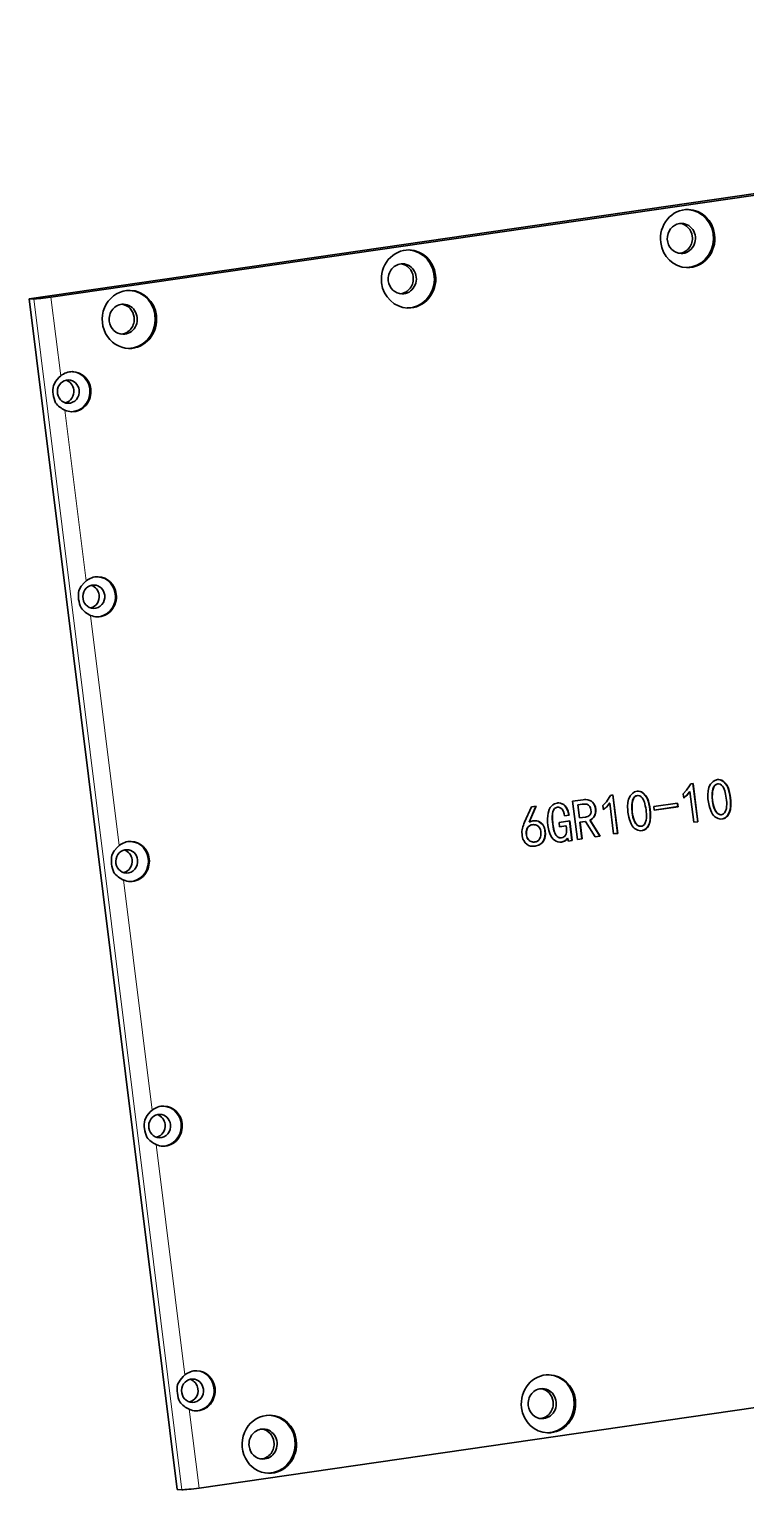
# Model space of a CAD drawing. Header units: millimetres. Extents: x -631 to 3210, y -561 to 2288.
# Drawn here: x 21.6 to 128.9, y -198.9 to 19.8 of the extents above; entities that cross this region are included whole.
import ezdxf

# ---------------------------------------------------------------- set-up
doc = ezdxf.new("R2010")
doc.units = ezdxf.units.MM
doc.layers.get('0').update_dxf_attribs({"lineweight": 18})

msp = doc.modelspace()

# ---------------------------------------------------------------- linework, layer by layer
at = {"color": 7, "lineweight": 35}
for p, q in [((300.302, 19.817), (21.551, -20.538)), ((299.838, 19.515), (24.803, -20.302)), ((21.551, -20.538), (43.741, -198.896)), ((46.993, -198.66), (322.027, -158.843))]:
    msp.add_line(p, q, dxfattribs=at)
at = {"color": 7, "lineweight": 35, "ltscale": 0.017436}
msp.add_line((21.551, -20.538), (22.248, -20.555), dxfattribs=at)
at = {"color": 7, "lineweight": 13}
for p, q in [((22.248, -20.555), (44.437, -198.913)), ((26.911, -37.244), (30.092, -62.813)), ((30.732, -67.961), (35.023, -102.448)), ((35.664, -107.596), (39.954, -142.083)), ((40.595, -147.232), (44.886, -181.718))]:
    msp.add_line(p, q, dxfattribs=at)
at = {"color": 7, "lineweight": 13, "ltscale": 0.297108}
msp.add_line((24.803, -20.302), (26.27, -32.095), dxfattribs=at)
at = {"color": 7, "lineweight": 35, "ltscale": 0.009497}
msp.add_line((120.648, -93.177), (121.024, -93.122), dxfattribs=at)
at = {"color": 7, "lineweight": 35, "ltscale": 0.144729}
for p, q in [((121.704, -98.866), (120.989, -93.121)), ((121.024, -93.122), (121.739, -98.867)), ((109.678, -100.607), (108.963, -94.863)), ((108.997, -94.863), (109.712, -100.608))]:
    msp.add_line(p, q, dxfattribs=at)
at = {"color": 7, "lineweight": 13, "ltscale": 0.000879148}
for p, q in [((124.101, -93.703), (124.066, -93.702)), ((125.643, -92.932), (125.679, -92.933)), ((126.316, -94.054), (126.351, -94.055)), ((112.074, -95.444), (112.039, -95.443)), ((123.852, -95.121), (123.888, -95.122)), ((126.608, -95.742), (126.643, -95.743)), ((99.984, -97.38), (100.019, -97.381)), ((106.201, -98.049), (106.236, -98.05)), ((106.387, -96.97), (106.422, -96.97)), ((124.78, -97.679), (124.745, -97.678)), ((126.486, -97.324), (126.521, -97.325)), ((96.138, -99.952), (96.102, -99.951)), ((98.818, -100.207), (98.853, -100.208)), ((99.975, -99.258), (100.011, -99.259)), ((113.784, -100.022), (113.819, -100.023)), ((101.265, -101.927), (101.3, -101.928))]:
    msp.add_line(p, q, dxfattribs=at)
at = {"color": 7, "lineweight": 13, "ltscale": 0.00087913}
for p, q in [((124.732, -93.197), (124.697, -93.197)), ((104.449, -96.236), (104.414, -96.235)), ((100.679, -96.708), (100.714, -96.709)), ((114.581, -97.483), (114.616, -97.484)), ((125.811, -98.281), (125.847, -98.282)), ((112.753, -99.42), (112.718, -99.419)), ((114.459, -99.065), (114.494, -99.066)), ((98.806, -101.095), (98.842, -101.096))]:
    msp.add_line(p, q, dxfattribs=at)
at = {"color": 7, "lineweight": 35, "ltscale": 0.000879148}
for p, q in [((124.791, -93.191), (124.826, -93.192)), ((108.513, -96.09), (108.477, -96.089)), ((112.764, -94.932), (112.799, -94.933)), ((118.749, -96.614), (118.714, -96.613)), ((124.154, -96.749), (124.119, -96.749)), ((125.162, -97.816), (125.197, -97.817)), ((96.77, -99.354), (96.735, -99.353)), ((105.54, -98.622), (105.575, -98.623)), ((112.127, -98.491), (112.092, -98.49)), ((113.136, -99.558), (113.171, -99.558)), ((121.704, -98.866), (121.739, -98.867)), ((100.501, -100.916), (100.536, -100.917)), ((101.142, -101.288), (101.178, -101.289))]:
    msp.add_line(p, q, dxfattribs=at)
at = {"color": 7, "lineweight": 35, "ltscale": 0.039568}
msp.add_line((102.961, -95.805), (104.527, -95.579), dxfattribs=at)
at = {"color": 7, "lineweight": 35, "ltscale": 0.143889}
msp.add_line((103.672, -101.517), (102.961, -95.805), dxfattribs=at)
at = {"color": 7, "lineweight": 35, "ltscale": 0.017392}
for p, q in [((103.725, -96.335), (104.414, -96.235)), ((102.423, -97.889), (101.734, -97.989))]:
    msp.add_line(p, q, dxfattribs=at)
at = {"color": 7, "lineweight": 35, "ltscale": 0.017416}
msp.add_line((104.449, -96.236), (103.76, -96.336), dxfattribs=at)
at = {"color": 7, "lineweight": 35, "ltscale": 0.001148}
msp.add_line((104.704, -96.215), (104.75, -96.216), dxfattribs=at)
at = {"color": 7, "lineweight": 13, "ltscale": 0.000854722}
for p, q in [((105.764, -95.802), (105.798, -95.803)), ((97.779, -98.801), (97.813, -98.802))]:
    msp.add_line(p, q, dxfattribs=at)
at = {"color": 7, "lineweight": 35, "ltscale": 0.116119}
for p, q in [((109.086, -100.699), (108.513, -96.09)), ((121.112, -98.958), (120.539, -94.349))]:
    msp.add_line(p, q, dxfattribs=at)
at = {"color": 7, "lineweight": 35, "ltscale": 0.009473}
msp.add_line((108.622, -94.918), (108.997, -94.863), dxfattribs=at)
at = {"color": 7, "lineweight": 13, "ltscale": 0.00085474}
for p, q in [((112.705, -94.939), (112.671, -94.938)), ((113.617, -94.673), (113.651, -94.674)), ((114.29, -95.795), (114.324, -95.796)), ((111.826, -96.862), (111.86, -96.863)), ((98.527, -99.4), (98.561, -99.4)), ((97.446, -102.497), (97.48, -102.498)), ((98.4, -101.968), (98.434, -101.969))]:
    msp.add_line(p, q, dxfattribs=at)
at = {"color": 7, "lineweight": 35, "ltscale": 0.090213}
for p, q in [((115.111, -96.596), (118.682, -96.079)), ((118.749, -96.614), (115.178, -97.131))]:
    msp.add_line(p, q, dxfattribs=at)
at = {"color": 7, "lineweight": 35, "ltscale": 0.013463}
for p, q in [((118.714, -96.613), (118.647, -96.079)), ((118.682, -96.079), (118.749, -96.614)), ((115.178, -97.131), (115.111, -96.596))]:
    msp.add_line(p, q, dxfattribs=at)
at = {"color": 7, "lineweight": 35, "ltscale": 0.015988}
for p, q in [((119.609, -95.333), (119.53, -94.699)), ((107.583, -97.074), (107.504, -96.44)), ((101.013, -99.624), (100.933, -98.989))]:
    msp.add_line(p, q, dxfattribs=at)
at = {"color": 7, "lineweight": 35, "ltscale": 0.00085474}
for p, q in [((120.539, -94.349), (120.505, -94.348)), ((103.76, -96.336), (103.725, -96.335)), ((101.949, -99.482), (101.983, -99.483)), ((104.05, -98.94), (104.084, -98.941)), ((104.864, -98.822), (104.898, -98.823)), ((102.896, -101.697), (102.862, -101.696)), ((107.085, -101.023), (107.051, -101.022))]:
    msp.add_line(p, q, dxfattribs=at)
at = {"color": 7, "lineweight": 35, "ltscale": 0.063414}
msp.add_line((95.765, -98.955), (96.782, -96.632), dxfattribs=at)
at = {"color": 7, "lineweight": 35, "ltscale": 0.065284}
for p, q in [((96.427, -98.922), (97.468, -96.527)), ((97.503, -96.527), (96.462, -98.922))]:
    msp.add_line(p, q, dxfattribs=at)
at = {"color": 7, "lineweight": 35, "ltscale": 0.018205}
for p, q in [((96.782, -96.632), (97.503, -96.527)), ((106.33, -101.126), (107.051, -101.022))]:
    msp.add_line(p, q, dxfattribs=at)
at = {"color": 7, "lineweight": 35, "ltscale": 0.000854722}
for p, q in [((100.794, -96.701), (100.828, -96.702)), ((102.389, -97.889), (102.423, -97.889)), ((109.678, -100.607), (109.712, -100.608)), ((102.178, -101.319), (102.212, -101.32)), ((104.357, -101.412), (104.391, -101.413))]:
    msp.add_line(p, q, dxfattribs=at)
at = {"color": 7, "lineweight": 35, "ltscale": 0.016552}
msp.add_line((101.733, -97.983), (102.389, -97.889), dxfattribs=at)
at = {"color": 7, "lineweight": 35, "ltscale": 0.00087913}
for p, q in [((101.798, -96.478), (101.833, -96.479)), ((104.006, -98.306), (103.971, -98.305)), ((96.427, -98.922), (96.462, -98.922)), ((96.072, -100.917), (96.037, -100.916)), ((101.811, -101.712), (101.847, -101.713))]:
    msp.add_line(p, q, dxfattribs=at)
at = {"color": 7, "lineweight": 35, "ltscale": 0.049646}
msp.add_line((103.971, -98.305), (103.725, -96.335), dxfattribs=at)
at = {"color": 7, "lineweight": 35, "ltscale": 0.049648}
msp.add_line((103.76, -96.336), (104.006, -98.306), dxfattribs=at)
at = {"color": 7, "lineweight": 35, "ltscale": 0.022152}
msp.add_line((104.006, -98.306), (104.883, -98.179), dxfattribs=at)
at = {"color": 7, "lineweight": 35, "ltscale": 0.089325}
msp.add_line((115.178, -97.125), (118.714, -96.613), dxfattribs=at)
at = {"color": 7, "lineweight": 35, "ltscale": 0.000879166}
msp.add_line((97.117, -99.308), (97.152, -99.309), dxfattribs=at)
at = {"color": 7, "lineweight": 35, "ltscale": 0.040358}
msp.add_line((100.933, -98.989), (102.531, -98.758), dxfattribs=at)
at = {"color": 7, "lineweight": 35, "ltscale": 0.023681}
msp.add_line((101.012, -99.618), (101.949, -99.482), dxfattribs=at)
at = {"color": 7, "lineweight": 35, "ltscale": 0.024521}
msp.add_line((101.983, -99.483), (101.013, -99.624), dxfattribs=at)
at = {"color": 7, "lineweight": 35, "ltscale": 0.009256}
msp.add_line((102.029, -99.85), (101.983, -99.483), dxfattribs=at)
at = {"color": 7, "lineweight": 35, "ltscale": 0.074048}
msp.add_line((102.862, -101.696), (102.496, -98.757), dxfattribs=at)
at = {"color": 7, "lineweight": 35, "ltscale": 0.074046}
msp.add_line((102.531, -98.758), (102.896, -101.697), dxfattribs=at)
at = {"color": 7, "lineweight": 35, "ltscale": 0.020574}
for p, q in [((104.05, -98.94), (104.864, -98.822)), ((104.898, -98.823), (104.084, -98.941))]:
    msp.add_line(p, q, dxfattribs=at)
at = {"color": 7, "lineweight": 35, "ltscale": 0.062268}
msp.add_line((104.357, -101.412), (104.05, -98.94), dxfattribs=at)
at = {"color": 7, "lineweight": 35, "ltscale": 0.062267}
msp.add_line((104.084, -98.941), (104.391, -101.413), dxfattribs=at)
at = {"color": 7, "lineweight": 35, "ltscale": 0.067959}
msp.add_line((106.334, -101.131), (104.898, -98.823), dxfattribs=at)
at = {"color": 7, "lineweight": 35, "ltscale": 0.070888}
msp.add_line((107.051, -101.022), (105.54, -98.622), dxfattribs=at)
at = {"color": 7, "lineweight": 35, "ltscale": 0.070875}
msp.add_line((105.575, -98.623), (107.085, -101.023), dxfattribs=at)
at = {"color": 7, "lineweight": 35, "ltscale": 0.014973}
msp.add_line((109.085, -100.693), (109.678, -100.607), dxfattribs=at)
at = {"color": 7, "lineweight": 35, "ltscale": 0.015813}
msp.add_line((109.712, -100.608), (109.086, -100.699), dxfattribs=at)
at = {"color": 7, "lineweight": 35, "ltscale": 0.014949}
msp.add_line((121.112, -98.952), (121.704, -98.866), dxfattribs=at)
at = {"color": 7, "lineweight": 35, "ltscale": 0.015837}
msp.add_line((121.739, -98.867), (121.112, -98.958), dxfattribs=at)
at = {"color": 7, "lineweight": 35, "ltscale": 0.000830315}
msp.add_line((97.07, -101.908), (97.103, -101.909), dxfattribs=at)
at = {"color": 7, "lineweight": 35, "ltscale": 0.011972}
msp.add_line((102.364, -101.774), (102.212, -101.32), dxfattribs=at)
at = {"color": 7, "lineweight": 35, "ltscale": 0.01263}
msp.add_line((102.362, -101.768), (102.862, -101.696), dxfattribs=at)
at = {"color": 7, "lineweight": 35, "ltscale": 0.013445}
msp.add_line((102.896, -101.697), (102.364, -101.774), dxfattribs=at)
at = {"color": 7, "lineweight": 35, "ltscale": 0.017342}
msp.add_line((103.671, -101.511), (104.357, -101.412), dxfattribs=at)
at = {"color": 7, "lineweight": 35, "ltscale": 0.018181}
msp.add_line((104.391, -101.413), (103.672, -101.517), dxfattribs=at)
at = {"color": 7, "lineweight": 35, "ltscale": 0.01897}
msp.add_line((107.085, -101.023), (106.334, -101.131), dxfattribs=at)
at = {"color": 7, "lineweight": 13, "ltscale": 0.297106}
msp.add_line((45.526, -186.867), (46.993, -198.66), dxfattribs=at)
at = {"color": 7, "lineweight": 35, "ltscale": 0.017412}
msp.add_line((44.437, -198.913), (43.741, -198.896), dxfattribs=at)
at = {"color": 7, "lineweight": 35}
for points in [[(25.175, -33.532), (25.529, -32.899), (26.003, -32.337), (26.27, -32.095)], [(28.997, -64.249), (29.351, -63.616), (29.824, -63.054), (30.092, -62.813)], [(119.53, -94.699), (120.04, -94.142), (120.471, -93.515), (120.648, -93.177)], [(123.239, -95.419), (123.21, -94.842), (123.247, -94.266), (123.3, -93.983)], [(123.796, -93.037), (124.017, -92.828), (124.273, -92.673), (124.653, -92.563)], [(123.852, -95.121), (123.868, -94.541), (123.903, -94.253), (123.966, -93.971), (124.066, -93.702)], [(124.066, -93.702), (124.262, -93.423), (124.463, -93.273), (124.697, -93.197)], [(124.732, -93.197), (124.548, -93.25), (124.378, -93.351), (124.224, -93.505), (124.101, -93.703)], [(125.406, -93.546), (125.254, -93.376), (125.074, -93.254), (124.826, -93.192)], [(125.643, -92.932), (125.377, -92.722), (125.085, -92.591), (124.835, -92.55)], [(124.848, -92.551), (125.086, -92.583), (125.309, -92.666), (125.504, -92.785), (125.679, -92.933)], [(99.454, -97.032), (99.603, -96.749), (99.78, -96.515), (99.987, -96.328), (100.226, -96.19), (100.635, -96.074)], [(100.888, -96.058), (101.154, -96.091), (101.402, -96.174), (101.63, -96.306), (101.833, -96.479)], [(105.764, -95.802), (105.409, -95.635), (104.92, -95.552)], [(104.922, -95.552), (105.248, -95.585), (105.563, -95.68), (105.798, -95.803)], [(106.387, -96.97), (106.29, -96.519), (106.106, -96.136), (105.951, -95.951), (105.764, -95.802)], [(105.798, -95.803), (106, -95.965), (106.163, -96.171), (106.287, -96.416), (106.37, -96.68), (106.422, -96.97)], [(107.504, -96.44), (108.013, -95.883), (108.443, -95.257), (108.622, -94.918)], [(107.579, -97.046), (108.212, -96.422), (108.477, -96.089)], [(108.513, -96.09), (108.022, -96.665), (107.583, -97.074)], [(111.212, -97.16), (111.182, -96.583), (111.22, -96.008), (111.272, -95.724)], [(111.768, -94.778), (111.99, -94.569), (112.246, -94.414), (112.626, -94.304)], [(111.826, -96.862), (111.842, -96.282), (111.877, -95.994), (111.938, -95.712), (112.039, -95.443)], [(112.039, -95.443), (112.234, -95.164), (112.435, -95.015), (112.671, -94.938)], [(112.705, -94.939), (112.52, -94.991), (112.351, -95.092), (112.197, -95.246), (112.074, -95.444)], [(113.38, -95.287), (113.226, -95.118), (113.047, -94.995), (112.799, -94.933)], [(113.617, -94.673), (113.35, -94.464), (113.057, -94.332), (112.808, -94.292)], [(112.821, -94.292), (113.058, -94.324), (113.283, -94.407), (113.476, -94.526), (113.651, -94.674)], [(119.606, -95.305), (120.239, -94.681), (120.505, -94.348)], [(120.539, -94.349), (120.049, -94.923), (119.609, -95.333)], [(123.492, -96.811), (123.394, -96.449), (123.27, -95.701), (123.239, -95.419)], [(124.119, -96.749), (124.014, -96.436), (123.893, -95.784), (123.852, -95.121)], [(123.888, -95.122), (123.919, -95.694), (124.002, -96.243), (124.154, -96.749)], [(126.486, -97.324), (126.594, -96.841), (126.629, -96.316), (126.608, -95.742)], [(126.643, -95.743), (126.663, -96.381), (126.599, -97.017), (126.521, -97.325)], [(99.267, -99.434), (99.22, -98.948), (99.202, -98.46), (99.222, -98.01), (99.286, -97.566), (99.454, -97.032)], [(99.975, -99.258), (99.901, -98.477), (99.891, -98.114), (99.928, -97.622), (99.984, -97.38)], [(100.019, -97.381), (99.969, -97.586), (99.928, -98.006), (99.931, -98.385), (100.011, -99.259)], [(100.714, -96.709), (100.521, -96.76), (100.348, -96.862), (100.206, -97.008), (100.098, -97.185), (100.019, -97.381)], [(101.386, -96.985), (101.214, -96.831), (101.012, -96.732), (100.828, -96.702)], [(101.734, -97.989), (101.678, -97.67), (101.584, -97.361), (101.386, -96.985)], [(102.389, -97.889), (102.239, -97.25), (101.962, -96.699), (101.798, -96.478)], [(101.833, -96.479), (102.094, -96.858), (102.285, -97.281), (102.423, -97.889)], [(105.701, -97.075), (105.645, -96.828), (105.539, -96.61), (105.328, -96.381)], [(105.515, -97.884), (105.605, -97.772), (105.668, -97.636), (105.714, -97.374), (105.701, -97.075)], [(106.422, -96.97), (106.439, -97.306), (106.4, -97.639), (106.335, -97.852), (106.236, -98.05)], [(111.465, -98.552), (111.368, -98.19), (111.243, -97.443), (111.212, -97.16)], [(112.092, -98.49), (111.986, -98.177), (111.867, -97.526), (111.826, -96.862)], [(111.86, -96.863), (111.892, -97.435), (111.974, -97.984), (112.127, -98.491)], [(114.459, -99.065), (114.566, -98.583), (114.601, -98.057), (114.581, -97.483)], [(114.616, -97.484), (114.636, -98.123), (114.573, -98.758), (114.494, -99.066)], [(123.926, -97.734), (123.751, -97.444), (123.492, -96.811)], [(124.77, -98.401), (124.379, -98.211), (124.202, -98.08), (124.049, -97.922), (123.926, -97.734)], [(124.745, -97.678), (124.567, -97.541), (124.419, -97.37), (124.2, -96.967), (124.119, -96.749)], [(124.154, -96.749), (124.263, -97.031), (124.395, -97.284), (124.558, -97.499), (124.78, -97.679)], [(125.162, -97.816), (124.891, -97.753), (124.745, -97.678)], [(124.78, -97.679), (124.968, -97.77), (125.197, -97.817)], [(125.146, -98.482), (125.449, -98.44), (125.811, -98.281)], [(125.847, -98.282), (125.643, -98.385), (125.43, -98.455), (125.162, -98.482)], [(125.548, -97.704), (125.733, -97.524), (125.866, -97.296), (125.989, -96.892)], [(125.811, -98.281), (126.075, -98.069), (126.282, -97.791), (126.486, -97.324)], [(126.521, -97.325), (126.386, -97.663), (126.196, -97.97), (126.035, -98.143), (125.847, -98.282)], [(96.037, -100.916), (95.998, -100.624), (96.011, -100.33), (96.102, -99.951)], [(96.138, -99.952), (96.039, -100.384), (96.054, -100.82), (96.072, -100.917)], [(96.102, -99.951), (96.181, -99.785), (96.291, -99.64), (96.497, -99.469), (96.735, -99.353)], [(96.77, -99.354), (96.519, -99.478), (96.312, -99.654), (96.138, -99.952)], [(96.462, -98.922), (96.995, -98.755), (97.391, -98.714)], [(98.2, -100.337), (98.134, -100.027), (98.012, -99.761), (97.858, -99.576), (97.666, -99.439)], [(97.813, -98.802), (98.23, -99.043), (98.411, -99.206), (98.561, -99.4)], [(98.018, -101.45), (98.141, -101.177), (98.207, -100.862), (98.2, -100.337)], [(98.806, -101.095), (98.848, -100.655), (98.818, -100.207)], [(98.853, -100.208), (98.878, -100.802), (98.842, -101.096)], [(100.03, -101.466), (99.832, -101.233), (99.674, -100.967), (99.526, -100.617), (99.4, -100.191), (99.267, -99.434)], [(100.501, -100.916), (100.376, -100.75), (100.184, -100.311), (100.098, -99.984), (99.975, -99.258)], [(100.011, -99.259), (100.127, -99.959), (100.239, -100.37), (100.315, -100.569), (100.449, -100.811), (100.536, -100.917)], [(101.903, -100.889), (101.988, -100.696), (102.034, -100.489), (102.052, -100.277), (102.029, -99.85)], [(111.898, -99.476), (111.723, -99.186), (111.465, -98.552)], [(112.743, -100.142), (112.351, -99.952), (112.176, -99.822), (112.021, -99.663), (111.898, -99.476)], [(112.718, -99.419), (112.54, -99.283), (112.391, -99.111), (112.173, -98.708), (112.092, -98.49)], [(112.127, -98.491), (112.235, -98.772), (112.369, -99.026), (112.531, -99.24), (112.753, -99.42)], [(113.136, -99.557), (112.865, -99.495), (112.718, -99.419)], [(112.753, -99.42), (112.94, -99.512), (113.171, -99.558)], [(113.119, -100.223), (113.422, -100.181), (113.784, -100.022)], [(113.819, -100.023), (113.616, -100.126), (113.402, -100.196), (113.135, -100.223)], [(113.521, -99.445), (113.706, -99.266), (113.84, -99.037), (113.962, -98.633)], [(113.784, -100.022), (114.049, -99.81), (114.255, -99.532), (114.459, -99.065)], [(114.494, -99.066), (114.359, -99.405), (114.169, -99.711), (114.008, -99.884), (113.819, -100.023)], [(33.928, -103.884), (34.282, -103.251), (34.756, -102.689), (35.023, -102.448)], [(96.353, -102.406), (96.089, -102.251), (95.861, -102.043), (95.627, -101.695)], [(97.278, -101.898), (97.501, -101.866), (97.701, -101.781), (97.875, -101.639), (98.018, -101.45)], [(97.446, -102.497), (97.848, -102.38), (98.184, -102.182), (98.4, -101.968)], [(98.434, -101.969), (98.19, -102.204), (97.903, -102.372), (97.48, -102.498)], [(101.068, -101.942), (100.77, -101.901), (100.487, -101.796), (100.247, -101.649), (100.03, -101.466)], [(100.536, -100.917), (100.656, -101.056), (100.798, -101.17), (100.96, -101.25), (101.178, -101.289)], [(101.811, -101.712), (101.974, -101.596), (102.099, -101.449), (102.178, -101.319)], [(102.212, -101.32), (102.093, -101.506), (101.847, -101.713)], [(38.858, -143.52), (39.214, -142.886), (39.686, -142.324), (39.954, -142.083)], [(43.79, -183.155), (44.144, -182.521), (44.618, -181.959), (44.886, -181.718)]]:
    msp.add_lwpolyline(points, dxfattribs=at)
for centre, radius, start, end in [((28.004, -34.172), 2.705, 88.93052, 129.85291), ((29.379, -34.312), 4.275, 169.48717, 187.20914), ((29.456, -34.316), 4.352, 187.03176, 204.54304), ((28.395, -33.921), 3.64, 217.2425, 245.93359), ((27.978, -34.811), 2.657, 246.30947, 268.63074), ((31.825, -64.889), 2.705, 88.93052, 129.85291), ((33.2, -65.029), 4.275, 169.48717, 187.20914), ((33.277, -65.033), 4.352, 187.03176, 204.54304), ((32.217, -64.638), 3.64, 217.2425, 245.93359), ((31.8, -65.528), 2.657, 246.30947, 268.63074), ((125.473, -94.521), 2.239, 138.48062, 166.08104), ((124.82, -93.707), 1.157, 88.62502, 98.29542), ((124.775, -93.718), 0.527, 88.32689, 98.45498), ((124.813, -93.752), 0.56, 88.67891, 98.26631), ((123.433, -94.965), 2.431, 11.77, 35.72039), ((123.893, -94.742), 2.518, 15.84807, 45.95656), ((123.927, -94.744), 2.52, 15.8576, 45.94826), ((118.42, -96.28), 8.205, 3.75865, 15.74307), ((118.513, -96.271), 8.147, 3.71492, 15.78552), ((100.855, -97.585), 1.527, 88.79094, 98.29842), ((104.683, -98.02), 1.805, 89.33131, 98.56121), ((104.718, -98.027), 1.811, 88.97514, 98.52634), ((104.889, -97.995), 2.443, 89.22892, 98.51667), ((113.445, -96.263), 2.239, 138.48057, 166.08097), ((112.793, -95.449), 1.157, 88.62502, 98.29542), ((112.748, -95.46), 0.527, 88.3269, 98.45498), ((112.786, -95.493), 0.56, 88.6789, 98.26631), ((111.406, -96.706), 2.431, 11.77011, 35.72029), ((111.866, -96.483), 2.518, 15.84813, 45.95647), ((111.9, -96.485), 2.52, 15.85766, 45.94817), ((101.018, -99.127), 13.096, 7.56418, 12.86845), ((106.392, -98.021), 8.205, 3.75852, 15.74314), ((106.485, -98.012), 8.147, 3.71478, 15.7856), ((113.046, -97.386), 13.096, 7.5642, 12.86837), ((122.3, -96.165), 3.761, 348.86274, 7.68957), ((100.778, -97.39), 0.689, 88.72089, 98.2955), ((100.81, -97.373), 0.671, 88.53435, 98.29539), ((104.741, -97.048), 1.139, 277.10622, 312.80686), ((105.002, -97.335), 1.396, 292.69635, 329.20504), ((105.035, -97.334), 1.398, 292.72404, 329.17948), ((110.272, -97.907), 3.761, 348.86267, 7.6895), ((125.197, -97.328), 1.155, 248.3131, 268.23838), ((125.209, -97.256), 0.561, 268.8721, 307.18756), ((97.578, -100.415), 2.221, 165.37317, 187.6809), ((109.056, -104.43), 14.375, 157.61282, 161.43502), ((97.09, -100.72), 1.413, 88.91867, 104.53339), ((97.126, -100.727), 1.418, 88.91102, 104.5103), ((97.14, -100.442), 1.132, 62.28159, 89.33299), ((97.349, -99.815), 1.101, 67.02254, 88.37061), ((97.381, -99.829), 1.115, 67.1342, 89.43143), ((96.934, -100.432), 1.898, 6.79404, 32.94839), ((96.97, -100.432), 1.897, 6.78875, 32.95646), ((113.171, -99.069), 1.155, 248.31304, 268.23842), ((113.181, -98.997), 0.561, 268.8721, 307.18756), ((36.757, -104.525), 2.705, 88.93052, 129.85291), ((97.589, -100.677), 2.211, 180.90454, 207.44555), ((97.159, -100.796), 1.128, 186.12592, 231.02953), ((97.193, -100.797), 1.127, 186.1221, 231.04417), ((96.994, -100.99), 1.555, 245.65839, 269.23419), ((97.098, -100.907), 1.002, 229.73615, 268.37245), ((97.134, -100.906), 1.004, 229.76938, 268.25373), ((96.958, -100.015), 2.529, 269.64912, 281.11873), ((96.994, -100.031), 2.515, 269.53119, 281.16635), ((97.126, -100.86), 1.049, 268.76354, 278.34063), ((96.913, -100.746), 1.925, 320.58601, 349.55698), ((96.946, -100.746), 1.927, 320.60049, 349.54171), ((101.063, -100.547), 1.395, 269.73222, 278.30297), ((101.103, -100.57), 1.372, 268.5597, 278.23208), ((101.194, -100.463), 0.826, 268.87953, 278.39179), ((101.117, -100.743), 1.193, 277.10674, 305.64497), ((101.151, -100.743), 1.194, 277.12053, 305.63489), ((101.216, -100.492), 0.793, 277.10385, 330.01332), ((38.131, -104.665), 4.275, 169.48717, 187.20914), ((38.209, -104.668), 4.352, 187.03176, 204.54304), ((37.147, -104.273), 3.64, 217.2425, 245.93359), ((36.731, -105.163), 2.657, 246.30947, 268.63074), ((41.687, -144.16), 2.705, 88.93052, 129.85291), ((43.062, -144.3), 4.275, 169.48717, 187.20914), ((43.14, -144.303), 4.352, 187.03176, 204.54304), ((42.079, -143.908), 3.64, 217.2425, 245.93359), ((41.662, -144.798), 2.657, 246.30947, 268.63074), ((46.619, -183.795), 2.705, 88.93052, 129.85291), ((47.993, -183.935), 4.275, 169.48717, 187.20914), ((48.071, -183.939), 4.352, 187.03176, 204.54304), ((47.01, -183.543), 3.64, 217.2425, 245.93359), ((46.594, -184.434), 2.657, 246.30947, 268.63074)]:
    msp.add_arc(centre, radius, start, end, dxfattribs=at)
for centre, major_axis, ratio, start_param, end_param in [((120.195, -11.536), (-0.102, -4.349), 0.9372777, 3.1416214, 4.8692055), ((119.986, -11.531), (-0.102, -4.349), 0.9372777, 0.0256203, 3.115924), ((120.195, -11.536), (-0.102, -4.349), 0.9372777, 1.7276129, 3.1416214), ((119.254, -11.514), (-0.053, -2.249), 0.9372777, 3.2984092, 6.283214), ((119.254, -11.514), (-0.053, -2.249), 0.9372777, 3.1416214, 3.2984092), ((118.801, -11.503), (-0.053, -2.249), 0.9372777, 1.7276129, 3.0340333), ((119.254, -11.514), (-0.053, -2.249), 0.9372777, 0.0000287, 3.1416214), ((120.195, -11.536), (0.102, 4.349), 0.9372777, 1.7276129, 3.1416214), ((118.801, -11.503), (0.053, 2.249), 0.9372777, 3.2492222, 4.8692055), ((120.195, -11.536), (0.102, 4.349), 0.9372777, 3.1416214, 4.8692055), ((78.382, -17.589), (-0.102, -4.349), 0.9372777, 3.1416214, 4.8692055), ((77.441, -17.567), (-0.053, -2.249), 0.9372777, 3.1416214, 4.8692055), ((78.173, -17.584), (-0.102, -4.349), 0.9372777, 0.0256203, 3.115924), ((78.382, -17.589), (-0.102, -4.349), 0.9372777, 1.7276129, 3.1416214), ((76.988, -17.556), (0.053, 2.249), 0.9372777, 3.2492222, 4.8692055), ((76.988, -17.556), (-0.053, -2.249), 0.9372777, 1.7276129, 3.0340333), ((77.441, -17.567), (-0.053, -2.249), 0.9372777, 0.0000287, 3.1416214), ((78.382, -17.589), (0.102, 4.349), 0.9372777, 3.1416214, 4.8692055), ((36.569, -23.642), (0.102, 4.349), 0.9372777, 0.0000287, 3.1416214), ((36.36, -23.637), (-0.102, -4.349), 0.9372777, 0.0256203, 3.115924), ((36.569, -23.642), (0.102, 4.349), 0.9372777, 4.8692055, 6.283214), ((78.382, -17.589), (0.102, 4.349), 0.9372777, 1.7276129, 3.1416214), ((77.441, -17.567), (-0.053, -2.249), 0.9372777, 4.8692055, 6.283214), ((24.106, -20.286), (-1.984, -0.247), 0.0544399, 0.3520444, 1.9228407), ((35.629, -23.62), (-0.053, -2.249), 0.9372777, 3.1416214, 4.8692055), ((35.176, -23.61), (-0.053, -2.249), 0.9372777, 1.7276129, 3.0340333), ((35.629, -23.62), (-0.053, -2.249), 0.9372777, 0.0000287, 3.1416214), ((35.629, -23.62), (-0.053, -2.249), 0.9372777, 4.8692055, 6.283214), ((35.176, -23.61), (0.053, 2.249), 0.9372777, 3.2492222, 4.8692055), ((36.569, -23.642), (0.102, 4.349), 0.9372777, 3.1416214, 4.8692055), ((27.409, -34.455), (-0.041, -1.75), 0.9372777, 3.1416214, 6.283214), ((26.591, -34.435), (-0.041, -1.75), 0.9372777, 1.7276129, 2.8892749), ((27.409, -34.455), (-0.041, -1.75), 0.9372777, 1.7276129, 3.1416214), ((27.845, -34.465), (-0.07, -2.999), 0.9372777, 0.0247997, 3.1167811), ((27.984, -34.468), (-0.07, -2.999), 0.9372777, 1.7276129, 3.1415925), ((26.591, -34.435), (0.041, 1.75), 0.9372777, 3.3938211, 4.8692055), ((27.409, -34.455), (-0.041, -1.75), 0.9372777, 0.0000287, 1.7276129), ((27.984, -34.468), (-0.07, -2.999), 0.9372777, 0.0002384, 1.7276129), ((31.231, -65.172), (-0.041, -1.75), 0.9372777, 3.1416214, 6.283214), ((31.231, -65.172), (-0.041, -1.75), 0.9372777, 1.7276129, 3.1416214), ((31.667, -65.182), (-0.07, -2.999), 0.9372777, 0.0247997, 3.1167811), ((31.806, -65.185), (-0.07, -2.999), 0.9372777, 1.7276129, 3.1415925), ((30.412, -65.153), (0.041, 1.75), 0.9372777, 3.3938211, 4.8692055), ((30.412, -65.153), (0.041, 1.75), 0.9372777, 4.8692055, 6.0308676), ((31.231, -65.172), (-0.041, -1.75), 0.9372777, 0.0000287, 1.7276129), ((31.806, -65.185), (-0.07, -2.999), 0.9372777, 0.0002384, 1.7276129), ((131.844, -109.169), (7.38, -15.853), 0.1877006, 3.2919355, 3.5435597), ((97.032, -109.886), (-4.175, -13.773), 0.297774, 2.984257, 3.219588), ((103.179, -98.785), (-2.265, -2.31), 0.4963447, 3.2344203, 3.5764807), ((119.817, -110.912), (7.381, -15.854), 0.1876943, 3.2919288, 3.5435421), ((121.231, -132.836), (20.831, -36.033), 0.131828, 3.0889207, 3.2601015), ((97.881, -92.305), (8.28, -5.806), 0.349339, 0.0208869, 0.3060955), ((86.457, -106.236), (12.107, 6.773), 0.3048556, 0.0173245, 0.2291423), ((36.598, -104.817), (-0.07, -2.999), 0.9372777, 0.0247997, 3.1167811), ((36.737, -104.82), (-0.07, -2.999), 0.9372777, 1.7276129, 3.1415925), ((129.282, 2.365), (-28.313, -103.628), 0.080628, 6.2204473, 6.3032027), ((36.162, -104.807), (-0.041, -1.75), 0.9372777, 3.1416214, 6.283214), ((35.343, -104.788), (0.041, 1.75), 0.9372777, 3.3938211, 4.8692055), ((35.343, -104.788), (0.041, 1.75), 0.9372777, 4.8692055, 6.0308676), ((36.162, -104.807), (-0.041, -1.75), 0.9372777, 0.0000287, 1.7276129), ((36.162, -104.807), (-0.041, -1.75), 0.9372777, 1.7276129, 3.1416214), ((36.737, -104.82), (-0.07, -2.999), 0.9372777, 0.0002384, 1.7276129), ((41.529, -144.452), (-0.07, -2.999), 0.9372777, 0.0247997, 3.1167811), ((41.668, -144.455), (-0.07, -2.999), 0.9372777, 1.7276129, 3.1415925), ((41.093, -144.442), (-0.041, -1.75), 0.9372777, 3.1416214, 6.283214), ((40.274, -144.423), (0.041, 1.75), 0.9372777, 3.3938211, 4.8692055), ((40.274, -144.423), (0.041, 1.75), 0.9372777, 4.8692055, 6.0308676), ((41.093, -144.442), (-0.041, -1.75), 0.9372777, 0.0000287, 1.7276129), ((41.093, -144.442), (-0.041, -1.75), 0.9372777, 1.7276129, 3.1416214), ((41.668, -144.455), (-0.07, -2.999), 0.9372777, 0.0002384, 1.7276129), ((46.46, -184.087), (-0.07, -2.999), 0.9372777, 0.0247997, 3.1167811), ((46.599, -184.09), (-0.07, -2.999), 0.9372777, 1.7276129, 3.1415925), ((46.024, -184.077), (-0.041, -1.75), 0.9372777, 3.1416214, 6.283214), ((45.205, -184.058), (0.041, 1.75), 0.9372777, 4.8692055, 6.0308676), ((46.024, -184.077), (-0.041, -1.75), 0.9372777, 1.7276129, 3.1416214), ((46.599, -184.09), (-0.07, -2.999), 0.9372777, 0.0002384, 1.7276129), ((99.34, -186.038), (-0.102, -4.349), 0.9372777, 3.1416214, 4.8692055), ((99.131, -186.033), (-0.102, -4.349), 0.9372777, 0.0256203, 3.115924), ((99.34, -186.038), (-0.102, -4.349), 0.9372777, 1.7276129, 3.1416214), ((45.205, -184.058), (0.041, 1.75), 0.9372777, 3.3938211, 4.8692055), ((46.024, -184.077), (-0.041, -1.75), 0.9372777, 0.0000287, 1.7276129), ((98.398, -186.016), (-0.053, -2.249), 0.9372777, 3.1416214, 4.8692055), ((97.945, -186.006), (0.053, 2.249), 0.9372777, 3.2492222, 4.8692055), ((97.945, -186.006), (-0.053, -2.249), 0.9372777, 1.7276129, 3.0340333), ((98.398, -186.016), (-0.053, -2.249), 0.9372777, 0.0000287, 3.1416214), ((99.34, -186.038), (0.102, 4.349), 0.9372777, 3.1416214, 4.8692055), ((57.526, -192.091), (0.102, 4.349), 0.9372777, 0.0000287, 3.1416214), ((57.317, -192.087), (-0.102, -4.349), 0.9372777, 0.0256203, 3.115924), ((57.526, -192.091), (0.102, 4.349), 0.9372777, 4.8692055, 6.283214), ((99.34, -186.038), (0.102, 4.349), 0.9372777, 1.7276129, 3.1416214), ((98.398, -186.016), (-0.053, -2.249), 0.9372777, 4.8692055, 6.283214), ((56.586, -192.069), (-0.053, -2.249), 0.9372777, 3.1416214, 4.8692055), ((56.133, -192.059), (-0.053, -2.249), 0.9372777, 1.7276129, 3.0340333), ((56.586, -192.069), (-0.053, -2.249), 0.9372777, 0.0000287, 3.1416214), ((56.586, -192.069), (-0.053, -2.249), 0.9372777, 4.8692055, 6.283214), ((56.133, -192.059), (0.053, 2.249), 0.9372777, 3.2492222, 4.8692055), ((57.526, -192.091), (0.102, 4.349), 0.9372777, 3.1416214, 4.8692055), ((46.296, -198.644), (-1.984, -0.247), 0.0544399, 0.3520444, 1.9228407)]:
    msp.add_ellipse(centre, major_axis=major_axis, ratio=ratio, start_param=start_param, end_param=end_param, dxfattribs=at)

doc.saveas('drawing.dxf')
